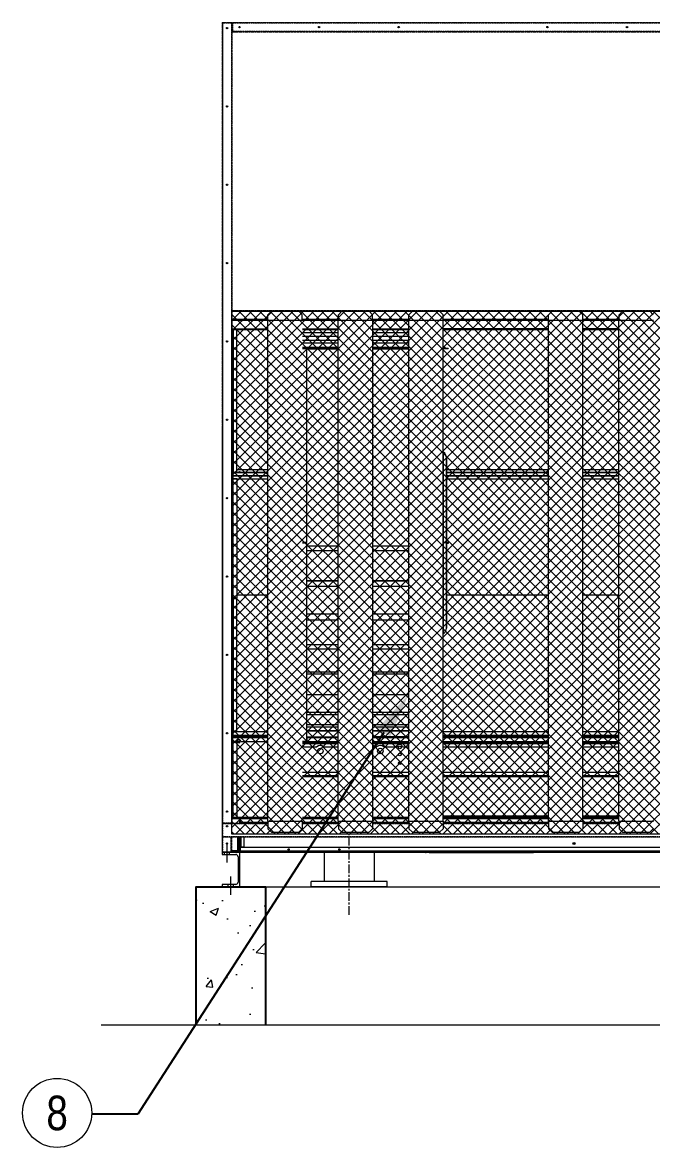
# Model space of a CAD drawing. Header units: millimetres. Extents: x -662582 to 33115, y -140469 to 24125.
# Drawn here: x 20983 to 23709, y 8529 to 13410 of the extents above; entities that cross this region are included whole.
import ezdxf
from ezdxf import colors
from ezdxf.entities.mleader import LeaderData, LeaderLine
from ezdxf.enums import TextEntityAlignment as Align
from ezdxf.math import Vec2, Vec3

# ---------------------------------------------------------------- set-up
doc = ezdxf.new("R2010")
doc.units = ezdxf.units.MM
for name, pattern in [('CENTER', [2, 1.25, -0.25, 0.25, -0.25]), ('CENTERX2', [4, 2.5, -0.5, 0.5, -0.5]), ('HIDDEN', [0.375, 0.25, -0.125]), ('HIDDENX2', [0.75, 0.5, -0.25])]:
    doc.linetypes.add(name, pattern=pattern)
for name, color, linetype in [('center', 1, 'CENTER'), ('HIDD', 2, 'HIDDENX2'), ('냉각탑_dim', 1, 'Continuous'), ('냉각탑_text', 3, 'Continuous'), ('냉각탑_기초', 23, 'Continuous')]:
    doc.layers.add(name, color=color, linetype=linetype)
doc.styles.get("Standard").update_dxf_attribs({"font": 'arial.ttf'})

# ---------------------------------------------------------------- blocks, each defined once
blk = doc.blocks.new('2')
at = {"lineweight": 20}
h = blk.add_hatch(dxfattribs=at)
h.set_pattern_fill('ANSI37', scale=10)
h.set_pattern_definition([(45, (-1559834.24, -423187.467), (-22.4506403, 22.4506403), []), (135, (-1559834.24, -423187.467), (-22.4506403, -22.4506403), [])])
h.paths.add_polyline_path([(26006.3, 9888.4), (26006.3, 12158.4), (21890.3, 12158.4), (21890.3, 9888.4)])
at = {"color": 7, "lineweight": 20}
for p, q in [((21850.3, 13408.7), (21850.3, 9964.1)), ((22045.8, 12117), (21892, 12117)), ((22046.8, 12122.4), (21892.3, 12122.4)), ((22046.8, 12120.4), (21893.7, 12120.4)), ((22352.3, 12122.4), (22194.8, 12122.4)), ((22352.3, 12120.4), (22194.8, 12120.4)), ((22351.3, 12117), (22195.8, 12117)), ((22657.8, 12122.4), (22500.3, 12122.4)), ((22657.8, 12120.4), (22500.3, 12120.4)), ((22656.8, 12117), (22501.3, 12117)), ((23263.3, 12122.4), (22805.8, 12122.4)), ((23262.3, 12117), (22806.8, 12117)), ((23568.8, 12122.4), (23411.3, 12122.4)), ((23567.8, 12117), (23412.3, 12117)), ((21892, 12081.8), (22045.8, 12081.8)), ((21892.3, 12078.4), (22045.8, 12078.4)), ((21892.3, 9965.8), (21892.3, 12078.4)), ((22195.8, 12081.8), (22351.3, 12081.8)), ((22195.8, 12078.4), (22351.3, 12078.4)), ((22501.3, 12081.8), (22656.8, 12081.8)), ((22501.3, 12078.4), (22656.8, 12078.4)), ((22806.8, 12081.8), (23262.3, 12081.8)), ((22806.8, 12078.4), (23262.3, 12078.4)), ((23412.3, 12081.8), (23567.8, 12081.8)), ((23412.3, 12078.4), (23567.8, 12078.4)), ((21848.3, 11660.1), (21848.3, 9964.1)), ((22195.8, 10287), (22351.3, 10287)), ((22195.8, 10281.8), (22351.3, 10281.8)), ((22501.3, 10287), (22656.8, 10287)), ((22501.3, 10281.8), (22656.8, 10281.8)), ((22630.6, 10267), (22656.8, 10267)), ((22806.8, 10287), (23262.3, 10287)), ((22806.8, 10281.8), (23262.3, 10281.8)), ((22806.8, 10267), (23262.3, 10267)), ((23412.3, 10287), (23567.8, 10287)), ((23412.3, 10281.8), (23567.8, 10281.8)), ((23412.3, 10267), (23567.8, 10267)), ((22195.8, 10157), (22351.3, 10157)), ((22501.3, 10157), (22656.8, 10157)), ((22806.8, 10157), (23262.3, 10157)), ((23412.3, 10157), (23567.8, 10157)), ((22351.3, 10142.2), (22195.8, 10142.2)), ((22351.3, 10137), (22195.8, 10137)), ((22656.8, 10142.2), (22501.3, 10142.2)), ((22656.8, 10137), (22501.3, 10137)), ((23262.3, 10142.2), (22806.8, 10142.2)), ((23262.3, 10137), (22806.8, 10137)), ((23567.8, 10142.2), (23412.3, 10142.2)), ((23567.8, 10137), (23412.3, 10137)), ((21895.3, 9962), (22045.8, 9962)), ((21916.1, 9960.4), (22045.8, 9960.4)), ((22195.8, 9962), (22351.3, 9962)), ((22195.8, 9960.4), (22351.3, 9960.4)), ((22351.3, 9960.4), (22195.8, 9960.4)), ((22501.3, 9962), (22656.8, 9962)), ((22501.3, 9960.4), (22656.8, 9960.4)), ((22656.8, 9960.4), (22501.3, 9960.4)), ((22806.8, 9962), (23262.3, 9962)), ((22806.8, 9960.4), (23262.3, 9960.4)), ((23262.3, 9960.4), (22806.8, 9960.4)), ((23412.3, 9962), (23567.8, 9962)), ((23412.3, 9960.4), (23567.8, 9960.4)), ((23567.8, 9960.4), (23412.3, 9960.4)), ((22045.8, 9955.2), (21925.9, 9955.2)), ((21925.9, 9940.4), (22046.8, 9940.4)), ((22194.8, 9940.4), (22352.3, 9940.4)), ((22351.3, 9955.2), (22195.8, 9955.2)), ((22500.3, 9940.4), (22657.8, 9940.4)), ((22656.8, 9955.2), (22501.3, 9955.2)), ((22805.8, 9940.4), (23263.3, 9940.4)), ((23262.3, 9955.2), (22806.8, 9955.2)), ((23411.3, 9940.4), (23568.8, 9940.4)), ((23567.8, 9955.2), (23412.3, 9955.2)), ((25970.7, 9830.4), (21925.9, 9830.4)), ((21925.9, 9815.6), (25970.7, 9815.6)), ((21925.9, 9810.4), (25970.7, 9810.4)), ((22290.8, 9810.4), (22290.8, 9682.4)), ((22507.1, 9810.4), (22507.1, 9682.4)), ((22563.9, 9682.4), (22233.9, 9682.4)), ((22233.9, 9660.4), (22233.9, 9682.4)), ((22563.9, 9660.4), (22563.9, 9682.4)), ((22563.9, 9660.4), (22233.9, 9660.4)), ((22260.8, 9660.4), (22477.1, 9660.4))]:
    blk.add_line(p, q, dxfattribs=at)
at = {"lineweight": 20}
for p, q in [((21890.3, 12158.4), (26006.3, 12158.4)), ((21890.3, 9888.4), (21890.3, 12158.4)), ((22046.8, 12142.4), (22061.8, 12157.4)), ((22061.8, 12157.4), (22179.8, 12157.4)), ((22194.8, 12142.4), (22179.8, 12157.4)), ((22352.3, 12142.4), (22367.3, 12157.4)), ((22367.3, 12157.4), (22485.3, 12157.4)), ((22500.3, 12142.4), (22485.3, 12157.4)), ((22657.8, 12142.4), (22672.8, 12157.4)), ((22672.8, 12157.4), (22790.8, 12157.4)), ((22805.8, 12142.4), (22790.8, 12157.4)), ((23263.3, 12142.4), (23278.3, 12157.4)), ((23278.3, 12157.4), (23396.3, 12157.4)), ((23411.3, 12142.4), (23396.3, 12157.4)), ((23568.8, 12142.4), (23583.8, 12157.4)), ((23583.8, 12157.4), (23701.8, 12157.4)), ((23716.8, 12142.4), (23701.8, 12157.4)), ((22045.8, 9944.4), (22045.8, 12117.4)), ((22195.8, 12117.4), (22045.8, 12117.4)), ((22046.8, 12117.4), (22046.8, 12142.4)), ((22194.8, 12117.4), (22194.8, 12142.4)), ((22351.3, 9944.4), (22351.3, 12117.4)), ((22501.3, 12117.4), (22351.3, 12117.4)), ((22352.3, 12117.4), (22352.3, 12142.4)), ((22500.3, 12117.4), (22500.3, 12142.4)), ((22501.3, 9944.4), (22501.3, 12117.4)), ((22656.8, 9944.4), (22656.8, 12117.4)), ((22806.8, 12117.4), (22656.8, 12117.4)), ((22657.8, 12117.4), (22657.8, 12142.4)), ((22805.8, 12117.4), (22805.8, 12142.4)), ((22806.8, 9944.4), (22806.8, 12117.4)), ((23262.3, 9944.4), (23262.3, 12117.4)), ((23412.3, 12117.4), (23262.3, 12117.4)), ((23263.3, 12117.4), (23263.3, 12142.4)), ((23411.3, 12117.4), (23411.3, 12142.4)), ((23412.3, 9944.4), (23412.3, 12117.4)), ((23567.8, 9944.4), (23567.8, 12117.4)), ((23717.8, 12117.4), (23567.8, 12117.4)), ((23568.8, 12117.4), (23568.8, 12142.4)), ((21848.3, 9959.3), (21848.3, 9810.4)), ((22045.8, 9944.4), (22195.8, 9944.4)), ((22046.8, 9944.4), (22046.8, 9911.4)), ((22046.8, 9911.4), (22061.8, 9896.4)), ((22194.8, 9911.4), (22179.8, 9896.4)), ((22194.8, 9944.4), (22194.8, 9911.4)), ((22351.3, 9944.4), (22501.3, 9944.4)), ((22352.3, 9944.4), (22352.3, 9911.4)), ((22352.3, 9911.4), (22367.3, 9896.4)), ((22500.3, 9911.4), (22485.3, 9896.4)), ((22500.3, 9944.4), (22500.3, 9911.4)), ((22656.8, 9944.4), (22806.8, 9944.4)), ((22657.8, 9944.4), (22657.8, 9911.4)), ((22657.8, 9911.4), (22672.8, 9896.4)), ((22805.8, 9911.4), (22790.8, 9896.4)), ((22805.8, 9944.4), (22805.8, 9911.4)), ((23262.3, 9944.4), (23412.3, 9944.4)), ((23263.3, 9944.4), (23263.3, 9911.4)), ((23263.3, 9911.4), (23278.3, 9896.4)), ((23411.3, 9911.4), (23396.3, 9896.4)), ((23411.3, 9944.4), (23411.3, 9911.4)), ((23567.8, 9944.4), (23717.8, 9944.4)), ((23568.8, 9944.4), (23568.8, 9911.4)), ((23568.8, 9911.4), (23583.8, 9896.4)), ((23716.8, 9911.4), (23701.8, 9896.4)), ((26006.3, 9888.4), (21890.3, 9888.4)), ((22061.8, 9896.4), (22179.8, 9896.4)), ((22367.3, 9896.4), (22485.3, 9896.4)), ((22672.8, 9896.4), (22790.8, 9896.4)), ((23278.3, 9896.4), (23396.3, 9896.4)), ((23583.8, 9896.4), (23701.8, 9896.4)), ((21921.3, 9810.4), (21848.3, 9810.4)), ((21858.3, 9800.4), (21858.3, 9810.4)), ((21880.3, 9800.4), (21880.3, 9810.4)), ((21874.8, 9660.4), (21874.8, 9670.4)), ((21896.8, 9660.4), (21896.8, 9670.4)), ((21923.3, 9660.4), (25973.3, 9660.4))]:
    blk.add_line(p, q, dxfattribs=at)
at = {"color": 7, "lineweight": 20, "ltscale": 0.001131}
for p, q in [((21892, 12119.8), (21892, 12117)), ((21891.6, 9964.1), (21890.3, 9964.1))]:
    blk.add_line(p, q, dxfattribs=at)
at = {"color": 7, "lineweight": 20, "ltscale": 0.014667}
blk.add_line((21892, 12081.8), (21892, 12117), dxfattribs=at)
at = {"color": 7, "lineweight": 20, "ltscale": 0.001417}
for p, q in [((21892, 12081.8), (21892, 12078.4)), ((21892.3, 10910.6), (21895.7, 10910.6)), ((21892.3, 10334.8), (21895.7, 10334.8)), ((21894, 10312.8), (21894, 10316.2)), ((21894, 10310.4), (21894, 10307)), ((21895.7, 10286.4), (21892.3, 10286.4))]:
    blk.add_line(p, q, dxfattribs=at)
at = {"color": 7, "lineweight": 20, "ltscale": 0.000133398}
blk.add_line((21895.7, 12078.1), (21895.7, 12078.4), dxfattribs=at)
at = {"color": 7, "lineweight": 20, "ltscale": 0.000208374}
blk.add_line((21895.7, 12077.6), (21895.7, 12078.1), dxfattribs=at)
at = {"color": 7, "lineweight": 20, "ltscale": 0.258309}
for p, q in [((21895.7, 12077.6), (21895.7, 11457.7)), ((21912.3, 11457.7), (21912.3, 12077.6))]:
    blk.add_line(p, q, dxfattribs=at)
at = {"color": 7, "lineweight": 20, "ltscale": 0.006917}
for p, q in [((21912.3, 12077.6), (21895.7, 12077.6)), ((21895.7, 11457.7), (21912.3, 11457.7)), ((21912.3, 11430), (21895.7, 11430)), ((21912.3, 11428.7), (21895.7, 11428.7)), ((21912.3, 10912.2), (21895.7, 10912.2)), ((21912.3, 10910), (21895.7, 10910)), ((21894, 10332.8), (21894, 10316.2)), ((21895.7, 10334.8), (21912.3, 10334.8)), ((21912.3, 10286.4), (21895.7, 10286.4))]:
    blk.add_line(p, q, dxfattribs=at)
at = {"color": 7, "lineweight": 20, "ltscale": 0.000341772}
blk.add_line((21912.3, 12077.6), (21912.3, 12078.4), dxfattribs=at)
at = {"color": 0, "lineweight": 20}
for p, q in [((22351.3, 12063.4), (22195.8, 12063.4)), ((22656.8, 12063.4), (22501.3, 12063.4)), ((22195.8, 12049.3), (22351.3, 12049.3)), ((22351.3, 12030.1), (22195.8, 12030.1)), ((22195.8, 12020.5), (22351.3, 12020.5)), ((22501.3, 12049.3), (22656.8, 12049.3)), ((22656.8, 12030.1), (22501.3, 12030.1)), ((22501.3, 12020.5), (22656.8, 12020.5))]:
    blk.add_line(p, q, dxfattribs=at)
at = {"color": 7, "lineweight": 20, "ltscale": 0.2695}
for p, q in [((22351.3, 11999.8), (22195.8, 11999.8)), ((22351.3, 11997.8), (22195.8, 11997.8)), ((22656.8, 11999.8), (22501.3, 11999.8)), ((22656.8, 11997.8), (22501.3, 11997.8)), ((22815.4, 11999.8), (22806.8, 11999.8)), ((22815.4, 11997.8), (22806.8, 11997.8))]:
    blk.add_line(p, q, dxfattribs=at)
at = {"color": 7, "lineweight": 20, "ltscale": 0.251167}
for p, q in [((22195.8, 11997.8), (22351.3, 11997.8)), ((22195.8, 11995.8), (22351.3, 11995.8)), ((22501.3, 11997.8), (22656.8, 11997.8)), ((22501.3, 11995.8), (22656.8, 11995.8))]:
    blk.add_line(p, q, dxfattribs=at)
at = {"color": 7, "lineweight": 20, "ltscale": 0.0155}
for p, q in [((22215, 11995.8), (22195.8, 11995.8)), ((22806.8, 11997.4), (22827.4, 11997.4)), ((22806.8, 11995.8), (22827.4, 11995.8)), ((22195.8, 11156.2), (22215, 11156.2)), ((22195.8, 11152), (22215, 11152)), ((22806.8, 11156.2), (22827.4, 11156.2)), ((22806.8, 11154.6), (22827.4, 11154.6)), ((22827.4, 11154), (22806.8, 11154)), ((22827.4, 11152.4), (22806.8, 11152.4)), ((22195.8, 10291.4), (22215, 10291.4)), ((22215, 10291.1), (22195.8, 10291.1)), ((22195.8, 10290.6), (22215, 10290.6)), ((22195.8, 10289), (22215, 10289))]:
    blk.add_line(p, q, dxfattribs=at)
at = {"color": 7, "lineweight": 20, "ltscale": 0.349833}
blk.add_line((22215, 11156.2), (22215, 11995.8), dxfattribs=at)
at = {"color": 7, "lineweight": 20, "ltscale": 0.2225}
for p, q in [((22215, 11994.4), (22351.3, 11994.4)), ((22501.3, 11994.4), (22656.8, 11994.4)), ((22215, 11140.1), (22351.3, 11140.1)), ((22215, 11139.5), (22351.3, 11139.5)), ((22501.3, 11140.1), (22656.8, 11140.1)), ((22501.3, 11139.5), (22656.8, 11139.5)), ((22215, 11119.2), (22351.3, 11119.2)), ((22215, 11118.9), (22351.3, 11118.9)), ((22501.3, 11119.2), (22656.8, 11119.2)), ((22501.3, 11118.9), (22656.8, 11118.9)), ((22215, 10988.5), (22351.3, 10988.5)), ((22215, 10987.9), (22351.3, 10987.9)), ((22501.3, 10988.5), (22656.8, 10988.5)), ((22501.3, 10987.9), (22656.8, 10987.9)), ((22215, 10964.6), (22351.3, 10964.6)), ((22215, 10964.3), (22351.3, 10964.3)), ((22501.3, 10964.6), (22656.8, 10964.6)), ((22501.3, 10964.3), (22656.8, 10964.3)), ((22215, 10844.7), (22351.3, 10844.7)), ((22215, 10844.1), (22351.3, 10844.1)), ((22501.3, 10844.7), (22656.8, 10844.7)), ((22501.3, 10844.1), (22656.8, 10844.1)), ((22215, 10819), (22351.3, 10819)), ((22215, 10818.7), (22351.3, 10818.7)), ((22501.3, 10819), (22656.8, 10819)), ((22501.3, 10818.7), (22656.8, 10818.7)), ((22215, 10711.3), (22351.3, 10711.3)), ((22215, 10710.8), (22351.3, 10710.8)), ((22215, 10692.6), (22351.3, 10692.6)), ((22215, 10692.4), (22351.3, 10692.4)), ((22501.3, 10711.3), (22656.8, 10711.3)), ((22501.3, 10710.8), (22656.8, 10710.8)), ((22501.3, 10692.6), (22656.8, 10692.6)), ((22501.3, 10692.4), (22656.8, 10692.4)), ((22215, 10593.3), (22351.3, 10593.3)), ((22501.3, 10593.3), (22656.8, 10593.3)), ((22215, 10592.9), (22351.3, 10592.9)), ((22215, 10584), (22351.3, 10584)), ((22215, 10583.8), (22351.3, 10583.8)), ((22501.3, 10592.9), (22656.8, 10592.9)), ((22501.3, 10584), (22656.8, 10584)), ((22501.3, 10583.8), (22656.8, 10583.8)), ((22215, 10494.3), (22351.3, 10494.3)), ((22215, 10493.9), (22351.3, 10493.9)), ((22501.3, 10494.3), (22656.8, 10494.3)), ((22501.3, 10493.9), (22656.8, 10493.9)), ((22215, 10417.7), (22351.3, 10417.7)), ((22215, 10417.5), (22351.3, 10417.5)), ((22215, 10407.6), (22351.3, 10407.6)), ((22215, 10407.5), (22351.3, 10407.5)), ((22501.3, 10417.7), (22656.8, 10417.7)), ((22501.3, 10417.5), (22656.8, 10417.5)), ((22501.3, 10407.6), (22656.8, 10407.6)), ((22501.3, 10407.5), (22656.8, 10407.5)), ((22215, 10365), (22351.3, 10365)), ((22215, 10364.9), (22351.3, 10364.9)), ((22215, 10354.1), (22351.3, 10354.1)), ((22215, 10354), (22351.3, 10354)), ((22501.3, 10365), (22656.8, 10365)), ((22501.3, 10364.9), (22656.8, 10364.9)), ((22501.3, 10354.1), (22656.8, 10354.1)), ((22501.3, 10354), (22656.8, 10354)), ((22215, 10338.4), (22351.3, 10338.4)), ((22215, 10338.3), (22351.3, 10338.3)), ((22215, 10336.9), (22351.3, 10336.9)), ((22215, 10310.3), (22351.3, 10310.3)), ((22351.3, 10307), (22215, 10307)), ((22501.3, 10338.4), (22656.8, 10338.4)), ((22501.3, 10338.3), (22656.8, 10338.3)), ((22501.3, 10336.9), (22656.8, 10336.9)), ((22656.8, 10310.3), (22501.3, 10310.3)), ((22501.3, 10310.3), (22656.8, 10310.3)), ((22656.8, 10307), (22501.3, 10307))]:
    blk.add_line(p, q, dxfattribs=at)
at = {"color": 7, "lineweight": 20, "ltscale": 0.008333}
for p, q in [((22815.4, 11997.8), (22806.8, 11997.8)), ((21848.3, 9810.4), (21848.3, 9800.4))]:
    blk.add_line(p, q, dxfattribs=at)
at = {"color": 7, "lineweight": 20, "ltscale": 0.000833333}
for p, q in [((22815.4, 11999.8), (22815.4, 11997.8)), ((21892.3, 11430), (21894.3, 11430)), ((21892.3, 10334.8), (21894.3, 10334.8)), ((21894.3, 10334.8), (21894.3, 10332.8)), ((21895.7, 10332.8), (21895.7, 10334.8)), ((21895.7, 10288.4), (21895.7, 10286.4)), ((22743.8, 9808.4), (22743.8, 9810.4)), ((23183.8, 9808.4), (23183.8, 9810.4))]:
    blk.add_line(p, q, dxfattribs=at)
at = {"color": 7, "lineweight": 20, "ltscale": 0.000666667}
for p, q in [((22827.4, 11997.4), (22827.4, 11995.8)), ((22827.4, 11154.6), (22827.4, 11156.2)), ((22827.4, 11154), (22827.4, 11152.4)), ((22827.4, 11151), (22827.4, 11149.4)), ((22215, 10290.6), (22215, 10289)), ((21895.3, 9960.4), (21895.3, 9962))]:
    blk.add_line(p, q, dxfattribs=at)
at = {"color": 7, "lineweight": 20, "ltscale": 0.020113}
blk.add_line((22807.4, 11498.5), (22807.4, 11546.8), dxfattribs=at)
at = {"color": 7, "lineweight": 20, "ltscale": 0.018857}
for p, q in [((22820.2, 11522.1), (22820.2, 11476.9)), ((22820.2, 10782.7), (22820.2, 10828))]:
    blk.add_line(p, q, dxfattribs=at)
at = {"color": 7, "lineweight": 20, "ltscale": 0.152458}
blk.add_line((22820.2, 11156.2), (22820.2, 11522.1), dxfattribs=at)
at = {"color": 7, "lineweight": 20, "ltscale": 0.142602}
blk.add_line((22807.4, 11156.2), (22807.4, 11498.5), dxfattribs=at)
at = {"color": 7, "lineweight": 20, "ltscale": 0.133601}
blk.add_line((22820.2, 11476.9), (22820.2, 11156.2), dxfattribs=at)
at = {"color": 7, "lineweight": 20, "ltscale": 0.000708333}
for p, q in [((21892.3, 11444.3), (21894, 11444.3)), ((21892.3, 10315.7), (21894, 10315.7)), ((21892.3, 10314.8), (21894, 10314.8)), ((21894, 10308.4), (21892.3, 10308.4)), ((21894, 10307.5), (21892.3, 10307.5))]:
    blk.add_line(p, q, dxfattribs=at)
at = {"color": 7, "lineweight": 20, "ltscale": 0.104087}
for p, q in [((22045.8, 11457.4), (21894, 11457.4)), ((22045.8, 11456.1), (21894, 11456.1)), ((22045.8, 11443.4), (21894, 11443.4)), ((22045.8, 11442.2), (21894, 11442.2)), ((21894, 11430.2), (22045.8, 11430.2))]:
    blk.add_line(p, q, dxfattribs=at)
at = {"color": 7, "lineweight": 20, "ltscale": 0.000535656}
for p, q in [((21894, 11456.1), (21894, 11457.4)), ((21912.3, 11428.7), (21912.3, 11430))]:
    blk.add_line(p, q, dxfattribs=at)
at = {"color": 7, "lineweight": 20, "ltscale": 0.005298}
blk.add_line((21894, 11456.1), (21894, 11443.4), dxfattribs=at)
at = {"color": 7, "lineweight": 20, "ltscale": 0.000506051}
blk.add_line((21894, 11442.2), (21894, 11443.4), dxfattribs=at)
at = {"color": 7, "lineweight": 20, "ltscale": 0.004993}
blk.add_line((21894, 11442.2), (21894, 11430.2), dxfattribs=at)
at = {"color": 7, "lineweight": 20, "ltscale": 0.000102715}
for p, q in [((21894.3, 11430), (21894.3, 11430.2)), ((21895.7, 11430.2), (21895.7, 11430))]:
    blk.add_line(p, q, dxfattribs=at)
at = {"color": 7, "lineweight": 20, "ltscale": 0.215196}
for p, q in [((21895.7, 10912.2), (21895.7, 11428.7)), ((21912.3, 11428.7), (21912.3, 10912.2))]:
    blk.add_line(p, q, dxfattribs=at)
at = {"color": 7, "lineweight": 20, "ltscale": 0.096462}
blk.add_line((22045.8, 11469.1), (21912.3, 11469.1), dxfattribs=at)
at = {"color": 7, "lineweight": 20, "ltscale": 0.205257}
for p, q in [((23262.3, 11469.1), (22820.2, 11469.1)), ((23262.3, 11457.4), (22820.2, 11457.4)), ((23262.3, 11456.1), (22820.2, 11456.1)), ((23262.3, 11443.4), (22820.2, 11443.4)), ((23262.3, 11442.2), (22820.2, 11442.2)), ((22820.2, 11430.2), (23262.3, 11430.2)), ((23567.8, 11469.1), (23412.3, 11469.1)), ((23567.8, 11457.4), (23412.3, 11457.4)), ((23567.8, 11456.1), (23412.3, 11456.1)), ((23567.8, 11443.4), (23412.3, 11443.4)), ((23567.8, 11442.2), (23412.3, 11442.2)), ((23412.3, 11430.2), (23567.8, 11430.2)), ((23262.3, 10926.2), (22820.2, 10926.2)), ((23262.3, 10925.3), (22820.2, 10925.3)), ((23567.8, 10926.2), (23412.3, 10926.2)), ((23567.8, 10925.3), (23412.3, 10925.3))]:
    blk.add_line(p, q, dxfattribs=at)
at = {"color": 7, "lineweight": 20, "ltscale": 0.358583}
blk.add_line((22215, 10291.4), (22215, 11152), dxfattribs=at)
at = {"color": 7, "lineweight": 20, "ltscale": 0.000250003}
blk.add_line((22807.4, 11154), (22807.4, 11154.6), dxfattribs=at)
at = {"color": 7, "lineweight": 20, "ltscale": 0.164299}
blk.add_line((22807.4, 10758.1), (22807.4, 11152.4), dxfattribs=at)
at = {"color": 7, "lineweight": 20, "ltscale": 0.00025}
for p, q in [((22820.2, 11154.6), (22820.2, 11154)), ((22820.2, 11154), (22820.2, 11154.6))]:
    blk.add_line(p, q, dxfattribs=at)
at = {"color": 7, "lineweight": 20, "ltscale": 0.154042}
blk.add_line((22820.2, 11152.4), (22820.2, 10782.7), dxfattribs=at)
at = {"color": 7, "lineweight": 20, "ltscale": 0.135185}
blk.add_line((22820.2, 10828), (22820.2, 11152.4), dxfattribs=at)
at = {"color": 7, "lineweight": 20, "ltscale": 0.003004}
for p, q in [((22827.4, 11151), (22820.2, 11151)), ((22827.4, 11149.4), (22820.2, 11149.4))]:
    blk.add_line(p, q, dxfattribs=at)
at = {"color": 7, "lineweight": 20, "ltscale": 0.000249486}
blk.add_line((22827.4, 11154), (22827.4, 11154.6), dxfattribs=at)
at = {"color": 7, "lineweight": 20, "ltscale": 0.000615509}
blk.add_line((21894.3, 10910.6), (21894.3, 10912), dxfattribs=at)
at = {"color": 7, "lineweight": 20, "ltscale": 0.000909688}
blk.add_line((21895.7, 10910), (21895.7, 10912.2), dxfattribs=at)
at = {"color": 7, "lineweight": 20, "ltscale": 0.000162643}
blk.add_line((21895.7, 10912.2), (21895.7, 10911.8), dxfattribs=at)
at = {"color": 7, "lineweight": 20, "ltscale": 0.000212316}
blk.add_line((21895.7, 10910), (21895.7, 10910.6), dxfattribs=at)
at = {"color": 7, "lineweight": 20, "ltscale": 0.239669}
for p, q in [((21895.7, 10910), (21895.7, 10334.8)), ((21912.3, 10334.8), (21912.3, 10910))]:
    blk.add_line(p, q, dxfattribs=at)
at = {"color": 7, "lineweight": 20, "ltscale": 0.063875}
for p, q in [((22045.8, 10926.2), (21912.3, 10926.2)), ((22045.8, 10925.3), (21912.3, 10925.3))]:
    blk.add_line(p, q, dxfattribs=at)
at = {"color": 7, "lineweight": 20, "ltscale": 0.000375}
for p, q in [((21892.3, 10315.7), (21892.3, 10314.8)), ((21892.3, 10307.5), (21892.3, 10308.4))]:
    blk.add_line(p, q, dxfattribs=at)
at = {"color": 7, "lineweight": 20, "ltscale": 0.000414934}
blk.add_line((21893.3, 10309.4), (21894, 10308.7), dxfattribs=at)
at = {"color": 7, "lineweight": 20, "ltscale": 0.083938}
for p, q in [((22045.8, 10332.8), (21894, 10332.8)), ((22045.8, 10316.2), (21894, 10316.2)), ((22045.8, 10312.8), (21894, 10312.8))]:
    blk.add_line(p, q, dxfattribs=at)
at = {"color": 7, "lineweight": 20, "ltscale": 0.083939}
for p, q in [((22045.8, 10310.4), (21894, 10310.4)), ((22045.8, 10307), (21894, 10307))]:
    blk.add_line(p, q, dxfattribs=at)
at = {"color": 7, "lineweight": 20, "ltscale": 0.00775}
blk.add_line((21894, 10288.4), (21894, 10307), dxfattribs=at)
at = {"color": 7, "lineweight": 20, "ltscale": 0.001}
for p, q in [((21894.3, 10310.4), (21894.3, 10312.8)), ((21895.7, 10312.8), (21895.7, 10310.4)), ((21922.3, 10310.4), (21922.3, 10312.8))]:
    blk.add_line(p, q, dxfattribs=at)
at = {"color": 7, "lineweight": 20, "ltscale": 0.072146}
blk.add_line((22045.8, 10312.4), (21922.3, 10312.4), dxfattribs=at)
at = {"color": 7, "lineweight": 20, "ltscale": 0.007669}
blk.add_line((22215, 10310.3), (22215, 10291.9), dxfattribs=at)
at = {"color": 7, "lineweight": 20, "ltscale": 0.23125}
for p, q in [((23262.3, 10332.8), (22806.8, 10332.8)), ((23262.3, 10316.2), (22806.8, 10316.2)), ((23262.3, 10312.8), (22806.8, 10312.8)), ((23262.3, 10310.4), (22806.8, 10310.4)), ((23262.3, 10307), (22806.8, 10307)), ((23567.8, 10332.8), (23412.3, 10332.8)), ((23567.8, 10316.2), (23412.3, 10316.2)), ((23567.8, 10312.8), (23412.3, 10312.8)), ((23567.8, 10310.4), (23412.3, 10310.4)), ((23567.8, 10307), (23412.3, 10307))]:
    blk.add_line(p, q, dxfattribs=at)
at = {"color": 7, "lineweight": 20, "ltscale": 0.109501}
blk.add_line((23262.3, 10312.4), (22806.8, 10312.4), dxfattribs=at)
at = {"color": 7, "lineweight": 20, "ltscale": 0.111332}
blk.add_line((23567.8, 10312.4), (23412.3, 10312.4), dxfattribs=at)
at = {"color": 7, "lineweight": 20, "ltscale": 0.000128159}
blk.add_line((21892.6, 10286.4), (21892.3, 10286.4), dxfattribs=at)
at = {"color": 7, "lineweight": 20, "ltscale": 0.006792}
blk.add_line((21910.3, 10288.4), (21894, 10288.4), dxfattribs=at)
at = {"color": 7, "lineweight": 20, "ltscale": 0.000833334}
blk.add_line((21894.3, 10286.4), (21894.3, 10288.4), dxfattribs=at)
at = {"color": 7, "lineweight": 20, "ltscale": 0.135166}
blk.add_line((21895.7, 9962), (21895.7, 10286.4), dxfattribs=at)
at = {"color": 7, "lineweight": 20, "ltscale": 0.134725}
blk.add_line((21912.3, 10286.4), (21912.3, 9963.1), dxfattribs=at)
at = {"color": 7, "lineweight": 20, "ltscale": 0.111667}
for p, q in [((22045.8, 10288.4), (21930.3, 10288.4)), ((22198.3, 10288.4), (22195.8, 10288.4)), ((22351.3, 10288.4), (22218.3, 10288.4)), ((22656.8, 10288.4), (22506.3, 10288.4)), ((23262.3, 10288.4), (22806.8, 10288.4)), ((23567.8, 10288.4), (23412.3, 10288.4))]:
    blk.add_line(p, q, dxfattribs=at)
at = {"color": 7, "lineweight": 20, "ltscale": 0.023491}
for p, q in [((22201.6, 10267), (22258, 10267)), ((22549.7, 10267), (22606.1, 10267))]:
    blk.add_line(p, q, dxfattribs=at)
at = {"color": 7, "lineweight": 20, "ltscale": 0.00033324}
blk.add_line((22215, 10291.9), (22215, 10291.1), dxfattribs=at)
at = {"color": 7, "lineweight": 20, "ltscale": 0.040938}
for p, q in [((22289.7, 10267), (22351.3, 10267)), ((22501.3, 10267), (22518, 10267))]:
    blk.add_line(p, q, dxfattribs=at)
at = {"color": 7, "lineweight": 20, "ltscale": 1.02319e-05}
blk.add_line((23168.9, 10137), (23168.9, 10137), dxfattribs=at)
at = {"color": 7, "lineweight": 20, "ltscale": 1.03489e-05}
blk.add_line((23179.1, 10137), (23179.1, 10137), dxfattribs=at)
at = {"color": 7, "lineweight": 20, "ltscale": 0.000958273}
blk.add_line((21890.3, 9960.4), (21890.3, 9962.7), dxfattribs=at)
at = {"color": 7, "lineweight": 20, "ltscale": 0.026917}
for p, q in [((21890.3, 9960.4), (21916.1, 9960.4)), ((21916.1, 9957.2), (21890.3, 9957.2)), ((21916.1, 9813.6), (21888.3, 9813.6)), ((21851.5, 9810.4), (21916.1, 9810.4))]:
    blk.add_line(p, q, dxfattribs=at)
at = {"color": 7, "lineweight": 20, "ltscale": 0.000414935}
blk.add_line((21891.3, 9963.4), (21890.6, 9964.1), dxfattribs=at)
at = {"color": 7, "lineweight": 20, "ltscale": 0.00225}
blk.add_line((21892.3, 9960.4), (21892.3, 9965.8), dxfattribs=at)
at = {"color": 7, "lineweight": 20, "ltscale": 9.12608e-06}
blk.add_line((21892.3, 9965.8), (21892.3, 9965.8), dxfattribs=at)
at = {"color": 7, "lineweight": 20, "ltscale": 0.002167}
for p, q in [((21925.9, 9960.4), (21925.9, 9955.2)), ((21928.5, 9937.2), (21923.3, 9937.2)), ((21928.5, 9833.6), (21923.3, 9833.6)), ((21925.9, 9810.4), (21925.9, 9815.6))]:
    blk.add_line(p, q, dxfattribs=at)
at = {"color": 7, "lineweight": 20, "ltscale": 0.000749999}
for p, q in [((21890.3, 9955.4), (21890.3, 9957.2)), ((21892.3, 9955.4), (21892.3, 9957.2)), ((21895.7, 9955.4), (21895.7, 9957.2))]:
    blk.add_line(p, q, dxfattribs=at)
at = {"color": 7, "lineweight": 20, "ltscale": 0.02775}
for p, q in [((21916.1, 9955.4), (21890.3, 9955.4)), ((21888.3, 9815.4), (21916.1, 9815.4))]:
    blk.add_line(p, q, dxfattribs=at)
at = {"color": 7, "lineweight": 20, "ltscale": 0.001532}
for p, q in [((21919.8, 9957.2), (21916.1, 9957.2)), ((21919.8, 9813.6), (21916.1, 9813.6))]:
    blk.add_line(p, q, dxfattribs=at)
at = {"color": 7, "lineweight": 20, "ltscale": 0.00075}
for p, q in [((21916.1, 9955.4), (21916.1, 9957.2)), ((21923.3, 9955.4), (21923.3, 9957.2)), ((21916.1, 9815.4), (21916.1, 9813.6)), ((21923.3, 9815.4), (21923.3, 9813.6))]:
    blk.add_line(p, q, dxfattribs=at)
at = {"color": 7, "lineweight": 20, "ltscale": 0.000699693}
blk.add_line((21920.4, 9958.2), (21919, 9957.2), dxfattribs=at)
at = {"color": 7, "lineweight": 20, "ltscale": 1.30533e-05}
blk.add_line((21921.3, 9955.3), (21921.3, 9955.2), dxfattribs=at)
at = {"color": 7, "lineweight": 20, "ltscale": 0.058167}
for p, q in [((21921.3, 9952.4), (21921.3, 9955.2)), ((21921.3, 9815.6), (21921.3, 9875.4))]:
    blk.add_line(p, q, dxfattribs=at)
at = {"color": 7, "lineweight": 20, "ltscale": 0.001083}
for p, q in [((21923.3, 9957.2), (21925.9, 9957.2)), ((21923.3, 9955.4), (21925.9, 9955.4)), ((21923.3, 9815.4), (21925.9, 9815.4)), ((21923.3, 9813.6), (21925.9, 9813.6))]:
    blk.add_line(p, q, dxfattribs=at)
at = {"color": 7, "lineweight": 20, "ltscale": 0.007583}
for p, q in [((21923.3, 9955.4), (21923.3, 9937.2)), ((21923.3, 9833.6), (21923.3, 9815.4))]:
    blk.add_line(p, q, dxfattribs=at)
at = {"color": 7, "lineweight": 20, "ltscale": 0.000167165}
blk.add_line((21923.3, 9937.2), (21923.7, 9937.2), dxfattribs=at)
at = {"color": 7, "lineweight": 20, "ltscale": 0.006167}
for p, q in [((21925.9, 9955.2), (21925.9, 9940.4)), ((21943.3, 9937.2), (21928.5, 9937.2)), ((21925.9, 9830.4), (21925.9, 9815.6)), ((21928.5, 9833.6), (21943.3, 9833.6))]:
    blk.add_line(p, q, dxfattribs=at)
at = {"color": 7, "lineweight": 20, "ltscale": 0.001333}
for p, q in [((21926.5, 9937.2), (21926.5, 9940.4)), ((21928.5, 9940.4), (21928.5, 9937.2)), ((21923.3, 9833.6), (21926.5, 9833.6)), ((21926.5, 9830.4), (21926.5, 9833.6)), ((21928.5, 9833.6), (21928.5, 9830.4))]:
    blk.add_line(p, q, dxfattribs=at)
at = {"color": 7, "lineweight": 20, "ltscale": 0.058333}
blk.add_line((21916.1, 9815.4), (21916.1, 9875.4), dxfattribs=at)
at = {"color": 7, "lineweight": 20, "ltscale": 0.043167}
for p, q in [((21923.3, 9875.4), (21923.3, 9833.6)), ((21928.5, 9875.4), (21928.5, 9833.6)), ((21943.3, 9833.6), (21943.3, 9875.4))]:
    blk.add_line(p, q, dxfattribs=at)
at = {"color": 1, "linetype": 'CENTERX2', "lineweight": 20, "ltscale": 50}
for p, q in [((21869.3, 9765.4), (21869.3, 9845.4)), ((21885.8, 9625.4), (21885.8, 9705.4))]:
    blk.add_line(p, q, dxfattribs=at)
at = {"color": 7, "lineweight": 20, "ltscale": 0.027746}
blk.add_line((21916.1, 9815.4), (21888.3, 9815.4), dxfattribs=at)
at = {"color": 7, "lineweight": 20, "ltscale": 0.0006674}
blk.add_line((21890.3, 9813.8), (21890.3, 9815.4), dxfattribs=at)
at = {"color": 7, "lineweight": 20, "ltscale": 2.54818e-05}
blk.add_line((21890.3, 9813.8), (21890.3, 9813.8), dxfattribs=at)
at = {"color": 7, "lineweight": 20, "ltscale": 0.00074927}
blk.add_line((21892.3, 9815.4), (21892.3, 9813.6), dxfattribs=at)
at = {"color": 7, "lineweight": 20, "ltscale": 0.000666668}
blk.add_line((21894, 9815.4), (21894, 9813.8), dxfattribs=at)
at = {"color": 7, "lineweight": 20, "ltscale": 8.33333e-05}
blk.add_line((21894, 9813.6), (21894, 9813.8), dxfattribs=at)
at = {"color": 7, "lineweight": 20, "ltscale": 0.009208}
blk.add_line((21894, 9813.8), (21916.1, 9813.8), dxfattribs=at)
at = {"color": 7, "lineweight": 20, "ltscale": 0.000699695}
blk.add_line((21920.4, 9812.7), (21919, 9813.6), dxfattribs=at)
at = {"color": 7, "lineweight": 20, "ltscale": 0.000967382}
blk.add_line((21921, 9813.8), (21923.3, 9813.8), dxfattribs=at)
at = {"color": 7, "lineweight": 20, "ltscale": 0.000834114}
blk.add_line((21921.3, 9832.4), (21923.3, 9832.4), dxfattribs=at)
at = {"color": 7, "lineweight": 20, "ltscale": 0.125}
for p, q in [((21923.3, 9810.4), (21848.3, 9810.4)), ((21848.3, 9660.4), (21923.3, 9660.4))]:
    blk.add_line(p, q, dxfattribs=at)
at = {"color": 7, "lineweight": 20, "ltscale": 0.05125}
for p, q in [((21848.3, 9800.4), (21906.8, 9800.4)), ((21906.8, 9670.4), (21848.3, 9670.4))]:
    blk.add_line(p, q, dxfattribs=at)
at = {"color": 7, "lineweight": 20, "ltscale": 0.280701}
for p, q in [((21849.7, 9810.4), (21884.9, 9810.4)), ((21884.9, 9810.4), (21892.3, 9810.4)), ((22090.3, 9810.4), (21892.3, 9810.4)), ((21926.5, 9810.4), (25666.1, 9810.4)), ((25402.3, 9810.4), (22090.3, 9810.4))]:
    blk.add_line(p, q, dxfattribs=at)
at = {"color": 7, "lineweight": 20, "ltscale": 5.84498e-05}
blk.add_line((21850.3, 9810.6), (21850.3, 9810.4), dxfattribs=at)
at = {"color": 7, "lineweight": 20, "ltscale": 0.000499186}
blk.add_line((21851.5, 9810.4), (21850.3, 9810.4), dxfattribs=at)
at = {"color": 7, "lineweight": 20, "ltscale": 0.004083}
blk.add_line((21916.1, 9810.4), (21925.9, 9810.4), dxfattribs=at)
at = {"color": 7, "lineweight": 20, "ltscale": 0.091667}
blk.add_line((21916.8, 9790.4), (21916.8, 9680.4), dxfattribs=at)
at = {"lineweight": 20, "ltscale": 25}
blk.add_line((21923.3, 9810.4), (21923.3, 9660.4), dxfattribs=at)
at = {"color": 7, "lineweight": 20, "ltscale": 2.13171e-06}
blk.add_line((22726.8, 9810.4), (22726.8, 9810.4), dxfattribs=at)
at = {"color": 7, "lineweight": 20, "ltscale": 0.004833}
for p, q in [((22743.8, 9808.4), (22732.2, 9808.4)), ((23183.8, 9808.4), (23195.4, 9808.4))]:
    blk.add_line(p, q, dxfattribs=at)
at = {"color": 7, "lineweight": 20, "ltscale": 0.000834981}
for p, q in [((22745.8, 9808.4), (22745.8, 9810.4)), ((23181.8, 9808.4), (23181.8, 9810.4))]:
    blk.add_line(p, q, dxfattribs=at)
at = {"color": 7, "lineweight": 20, "ltscale": 0.056667}
blk.add_line((22745.8, 9808.4), (23181.8, 9808.4), dxfattribs=at)
at = {"color": 7, "lineweight": 20, "ltscale": 7.17165e-06}
blk.add_line((22782.6, 9810.4), (22782.6, 9810.4), dxfattribs=at)
at = {"color": 7, "lineweight": 20, "ltscale": 7.33296e-06}
blk.add_line((22793.4, 9810.4), (22793.4, 9810.4), dxfattribs=at)
at = {"color": 7, "lineweight": 20, "ltscale": 2.15275e-06}
blk.add_line((23200.8, 9810.4), (23200.8, 9810.4), dxfattribs=at)
at = {"color": 7, "lineweight": 20, "ltscale": 0.0625}
blk.add_line((21848.3, 9670.4), (21848.3, 9660.4), dxfattribs=at)
at = {"color": 0}
for points in [[(22806.8, 12081.8), (23262.3, 12081.8)], [(23412.3, 12081.8), (23567.8, 12081.8)], [(23262.3, 9965.4), (22806.8, 9965.4)], [(23567.8, 9965.4), (23412.3, 9965.4)]]:
    blk.add_lwpolyline(points, dxfattribs=at)
at = {"color": 7, "lineweight": 20}
for centre, radius in [((21869.3, 13386.4), 3), ((21923.3, 13390.4), 3), ((22268.3, 13390.4), 3), ((22613.3, 13390.4), 3), ((23258.3, 13390.4), 3), ((23603.3, 13390.4), 3), ((21869.3, 13046.4), 3), ((21869.3, 12706.4), 3), ((21869.3, 12366.4), 3), ((21869.3, 12026.4), 3), ((21869.3, 11686.4), 3), ((21869.3, 11346.4), 3), ((21869.3, 11006.4), 3), ((21869.3, 10666.4), 3), ((21869.3, 10326.4), 3), ((21920.3, 10288.4), 4.5), ((21920.3, 10288.4), 3), ((22273.8, 10249), 12), ((22533.8, 10249), 12), ((22618.3, 10264.5), 6), ((22618.3, 10234.5), 6), ((22618.3, 10197), 6), ((21869.3, 9986.4), 3), ((21869.3, 9922.9), 3), ((21869.3, 9847.9), 3), ((22136.3, 9822.4), 3), ((22356.3, 9822.4), 3), ((23373.3, 9847.9), 4.5), ((23373.3, 9847.9), 3)]:
    blk.add_circle(centre, radius, dxfattribs=at)
for centre, radius, start, end in [((21893.7, 12117), 3.4, 90, 135.0002), ((22830.2, 11579.6), 40, 234.1971, 235.142), ((22790.2, 11522.1), 30, 0, 55.142), ((22830.2, 10725.3), 40, 124.858, 125.8029), ((22790.2, 10782.7), 30, 304.858, 360), ((21895.7, 10307), 3.4, 120.0073, 155.6842), ((21920.3, 10288.4), 10, 0, 180), ((22189.3, 10264.5), 12.5, 11.537, 58.6676), ((22208.3, 10288.4), 10, 176.5502, 180), ((22208.3, 10288.4), 10, 164.372, 167.291), ((22208.3, 10288.4), 4.5, 172.3377, 198.1247), ((22208.3, 10288.4), 4.5, 143.2266, 150.7324), ((22208.3, 10288.4), 3, 168.463, 207.8181), ((22208.3, 10288.4), 3, 116.1063, 132.8335), ((22208.3, 10288.4), 3, 47.1666, 63.8937), ((22208.3, 10288.4), 3, 332.1843, 11.537), ((22208.3, 10288.4), 4.5, 29.2676, 36.7734), ((22208.3, 10288.4), 4.5, 341.8738, 7.6623), ((22208.3, 10288.4), 10, 0, 47.9348), ((22273.8, 10249), 24, 48.5904, 131.4096), ((22496.3, 10288.4), 10, 0, 59.9975), ((22533.8, 10249), 24, 48.5904, 131.4096), ((22618.3, 10264.5), 12.5, 11.537, 168.463), ((21888.9, 9965.8), 3.4, 294.3157, 0), ((21917.3, 9954.4), 10, 120, 130.5358), ((21916.1, 9955.2), 5.2, 0, 90), ((21917.3, 9954.4), 10, 163.7293, 174.2608), ((21917.3, 9954.4), 4.5, 141.5215, 167.16), ((21917.3, 9954.4), 4.5, 332.7338, 35.0776), ((21886.9, 9813.8), 3.4, 356.6277, 0), ((21888.3, 9813.8), 2.04, 354.372, 359.993), ((21916.1, 9815.6), 5.2, 270, 0), ((21886.9, 9813.8), 3.4, 270, 270.9278), ((21906.8, 9790.4), 10, 0, 90), ((22732.2, 9811.8), 3.4, 204.2426, 270), ((22732.2, 9811.8), 1.4, 267.8184, 270), ((23195.4, 9811.8), 3.4, 270, 335.7574), ((23195.4, 9811.8), 1.4, 270, 272.1991), ((23341, 9815.6), 5.2, 269.7408, 270), ((23405.6, 9815.6), 5.2, 270, 270.2592), ((21906.8, 9680.4), 10, 270, 0)]:
    blk.add_arc(centre, radius, start, end, dxfattribs=at)
for centre, major_axis, start_param, end_param in [((21895.7, 12080.3), (-3.4, 0), 1.021137, 1.570796), ((21895.7, 11459.9), (-3.4, 0), 0, 1.570796), ((21895.7, 11430.9), (-3.4, 0), 0.42439, 1.570796), ((21895.7, 11430.9), (-1.4, 0), 0.812584, 1.570796), ((21923.3, 11459.7), (3, 0), 6.283156, 9.424749), ((21923.3, 11459.7), (3, 0), 3.141564, 4.212389), ((21923.3, 11455.9), (4.5, 0), 2.070796, 2.080733), ((21923.3, 11455.9), (4.5, 0), 1.06086, 2.070796), ((21923.3, 11459.7), (3, 0), 4.212389, 6.283156), ((23258.3, 11459.7), (3, 0), 1.070796, 3.141564), ((23258.3, 11459.7), (3, 0), 3.141564, 6.283156), ((23258.3, 11455.9), (-4.5, 0), 4.202452, 5.222326), ((23258.3, 11459.7), (3, 0), 6.283156, 7.353982), ((21895.7, 10914), (-3.4, 0), 0, 1.570796)]:
    blk.add_ellipse(centre, major_axis=major_axis, ratio=0.642788, start_param=start_param, end_param=end_param, dxfattribs=at)
for points in [[(21892, 12119.8), (21892.4, 12120), (21892.7, 12120.2), (21893, 12120.4), (21893.4, 12120.4), (21893.7, 12120.4)], [(21891.6, 9964.1), (21891.9, 9964.5), (21892.1, 9964.8), (21892.3, 9965.2), (21892.3, 9965.5), (21892.3, 9965.8)]]:
    blk.add_open_spline(points, degree=5, dxfattribs=at)
for points in [[(21919.8, 9957.2), (21920.3, 9956.9), (21920.7, 9956.5), (21921.1, 9956.2), (21921.3, 9955.8), (21921.3, 9955.4), (21921.3, 9955.3), (21921.3, 9955.3), (21921.3, 9955.2)], [(21919.8, 9813.6), (21920.3, 9814), (21920.7, 9814.3), (21921.1, 9814.7), (21921.3, 9815.1), (21921.3, 9815.5), (21921.3, 9815.6), (21921.3, 9815.6), (21921.3, 9815.6)]]:
    blk.add_open_spline(points, degree=5, knots=[0, 0, 0, 0, 0, 0, 6.96855, 6.96855, 6.96855, 7.688136, 7.688136, 7.688136, 7.688136, 7.688136, 7.688136], dxfattribs=at)
at = {"layer": 'center', "lineweight": 20}
for p, q in [((21848.3, 13410.4), (26048.3, 13410.4)), ((21848.3, 13410.4), (21848.3, 9810.4)), ((21890.3, 13410.4), (21890.3, 9935.4)), ((21890.3, 13370.4), (26006.3, 13370.4)), ((21890.3, 12160.4), (26006.3, 12160.4)), ((21890.3, 12120.4), (22046.8, 12120.4)), ((22194.8, 12120.4), (22352.3, 12120.4)), ((22500.3, 12120.4), (22657.8, 12120.4)), ((22046.8, 9935.4), (21848.3, 9935.4)), ((22352.3, 9935.4), (22194.8, 9935.4)), ((22657.8, 9935.4), (22500.3, 9935.4)), ((23263.3, 9935.4), (22805.8, 9935.4)), ((23568.8, 9935.4), (23411.3, 9935.4)), ((26048.3, 9875.4), (21848.3, 9875.4)), ((21888.3, 9875.4), (21888.3, 9810.4)), ((21848.3, 9810.4), (21888.3, 9810.4))]:
    blk.add_line(p, q, dxfattribs=at)
at = {"layer": 'center', "color": 2, "lineweight": 20}
for p, q in [((21890.3, 12158.4), (26006.3, 12158.4)), ((21890.3, 12122.4), (22046.8, 12122.4)), ((22194.8, 12122.4), (22352.3, 12122.4)), ((22500.3, 12122.4), (22657.8, 12122.4)), ((22805.8, 12122.4), (23263.3, 12122.4)), ((23411.3, 12122.4), (23568.8, 12122.4))]:
    blk.add_line(p, q, dxfattribs=at)
at = {"layer": 'HIDD', "linetype": 'HIDDEN', "lineweight": 20}
for p, q in [((21850.3, 13408.4), (26046.3, 13408.4)), ((21850.3, 13408.4), (21850.3, 9937.4)), ((21888.3, 13408.4), (21888.3, 9937.4)), ((21892.3, 13408.4), (21892.3, 13372.4)), ((21890.3, 13372.4), (26006.3, 13372.4)), ((21850.3, 9937.4), (21888.3, 9937.4)), ((22046.8, 9933.4), (21850.3, 9933.4)), ((21850.3, 9933.4), (21850.3, 9810.4)), ((22352.3, 9933.4), (22194.8, 9933.4)), ((22657.8, 9933.4), (22500.3, 9933.4)), ((23263.3, 9933.4), (22805.8, 9933.4)), ((23568.8, 9933.4), (23411.3, 9933.4)), ((26046.3, 9877.4), (21848.3, 9877.4)), ((21886.3, 9875.4), (21886.3, 9812.4)), ((21848.3, 9812.4), (21886.3, 9812.4))]:
    blk.add_line(p, q, dxfattribs=at)

msp = doc.modelspace()

# ---------------------------------------------------------------- hatches: boundary and pattern name
at = {"layer": '냉각탑_기초', "lineweight": 20, "ltscale": 30}
h = msp.add_hatch(dxfattribs=at)
h.set_pattern_fill('AR-CONC', color=256, scale=50, style=0)
h.set_pattern_definition([(50, (7107.3, -6880.88), (358.63, -31.376), [37.5, -412.5]), (355, (7107.3, -6880.88), (-69.3757, 376.096), [30, -330]), (100.4514, (7137.2, -6883.5), (289.2547, 344.72), [31.87, -350.571]), (46.1842, (7107.3, -6780.9), (533.6205, -82.7595), [56.25, -618.75]), (96.6356, (7151.77, -6787.8), (467.331, 487.059), [47.805, -525.856]), (351.1842, (7107.3, -6780.9), (467.331, 487.059), [45, -495]), (21, (7157.3, -6805.88), (298.4535, -201.3094), [37.5, -412.5]), (326, (7157.3, -6805.88), (121.6577, 362.575), [30, -330]), (71.4514, (7182.17, -6822.66), (420.1113, 161.265), [31.87, -350.571]), (37.5, (7107.3, -6880.88), (6.0799, 166.4469), [0, -326, 0, -335, 0, -331.25]), (7.5, (7107.3, -6880.88), (131.5348, 197.2059), [0, -191, 0, -318.5, 0, -126.25]), (327.5, (6995.8, -6880.88), (266.9112, -11.2774), [0, -125, 0, -390, 0, -517.5]), (317.5, (6945.8, -6880.88), (291.593, 50.0525), [0, -162.5, 0, -259, 0, -367.5])])
h.paths.add_polyline_path([(22035.8, 9660.4), (21735.8, 9660.4), (21735.8, 9060.4), (22035.8, 9060.4)])

# ---------------------------------------------------------------- linework, layer by layer
at = {"layer": 'center', "lineweight": 20, "ltscale": 30}
msp.add_line((22398.8, 9538.9), (22398.8, 9889.1), dxfattribs=at)
at = {"layer": '냉각탑_dim', "linetype": 'ByBlock', "lineweight": 20}
msp.add_circle((21132.6, 8678.8), 150, dxfattribs=at)
at = {"layer": '냉각탑_기초', "lineweight": 20, "ltscale": 30}
msp.add_line((21323.7, 9060.4), (26681.8, 9060.4), dxfattribs=at)
at = {"layer": '냉각탑_기초', "ltscale": 30}
msp.add_lwpolyline([(21735.8, 9060.4), (21735.8, 9660.4), (22035.8, 9660.4), (22035.8, 9060.4)], dxfattribs=at)

# ---------------------------------------------------------------- block references
msp.add_blockref('2', (0, 0))

# ---------------------------------------------------------------- texts
at = {"layer": '냉각탑_text', "lineweight": 20, "width": 0.8}
msp.add_text('8', height=150, dxfattribs=at).set_placement((21132.6, 8678.8), align=Align.MIDDLE_CENTER)

# ---------------------------------------------------------------- leaders
at = {"layer": '냉각탑_dim', "lineweight": 20}
ml = msp.add_multileader_mtext('Standard', dxfattribs=at)
ml.set_content('')
ml.set_leader_properties(color=256)
ml.build(insert=Vec2(0, 0))
ml.multileader.update_dxf_attribs({"text_right_attachment_type": 6, "dogleg_length": 5, "arrow_head_size": 199.5, "scale": 30})
ctx = ml.context
ctx.base_point, ctx.scale, ctx.char_height, ctx.arrow_head_size, ctx.landing_gap_size, ctx.plane_origin = Vec3(21282.5, 8674.1), 30, 7.18, 199.5, 3.59, Vec3(23087.5, 8999.8)
ctx.right_attachment, ctx.text_align_type = 6, 2
notes = []
notes.append((ctx, [(0, (1, 1, 0), (21482, 8674.1), (-1, 0), 199.5, [(0, [(22657.4, 10496.8)], 0, [])])]))
ctx.mtext, ml.multileader.dxf.content_type = None, 0
for ctx, leaders in notes:
    for number, flags, end, landing, length, lines in leaders:
        leader = LeaderData()
        leader.index, (leader.has_last_leader_line, leader.has_dogleg_vector, leader.attachment_direction) = number, flags
        leader.last_leader_point, leader.dogleg_vector, leader.dogleg_length = Vec3(end), Vec3(landing), length
        for number, points, colour, breaks in lines:
            line = LeaderLine()
            line.index, line.vertices, line.color, line.breaks = number, Vec3.list(points), colors.encode_raw_color(colour), breaks
            leader.lines.append(line)
        ctx.leaders.append(leader)

doc.saveas('drawing.dxf')
